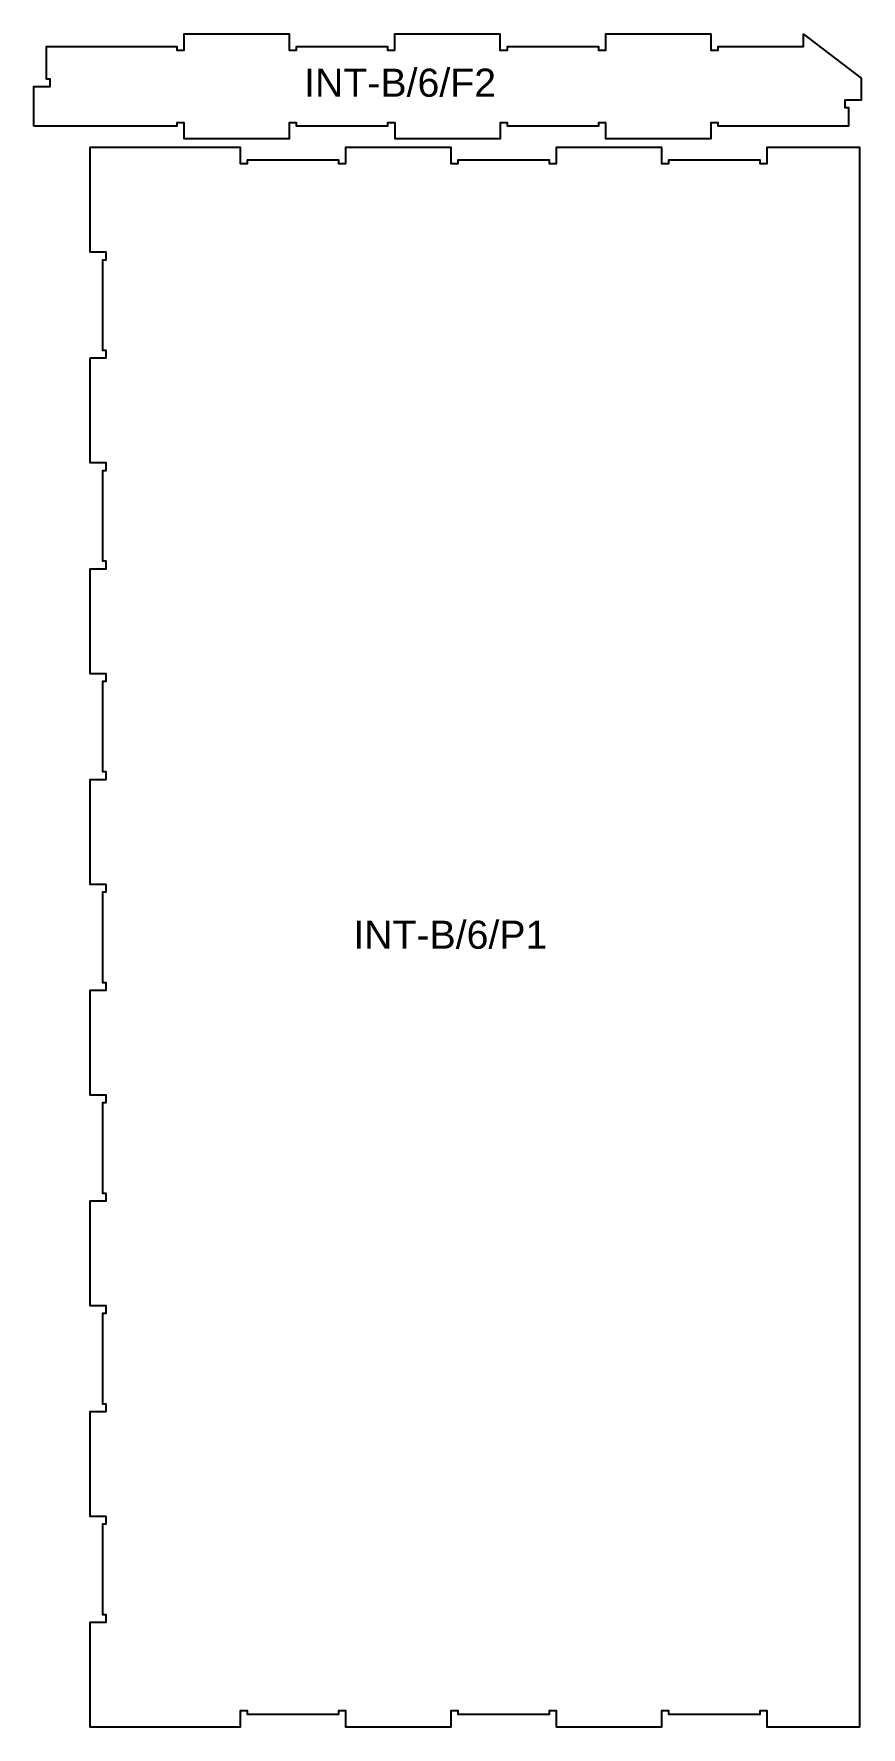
# Model space of a CAD drawing. Header units: millimetres. Extents: x 11 to 1189, y 94 to 2506.
import ezdxf

# ---------------------------------------------------------------- set-up
doc = ezdxf.new("R2010")
doc.units = ezdxf.units.MM
doc.layers.add('1_ANYTOOL_1MMDEEP_INSIDE', color=2, linetype='Continuous', true_color=0xffff00)
doc.layers.add('6_ANYTOOL_CUTTHROUGH_OUTSI', color=5, linetype='Continuous', true_color=0x0000ff)
doc.styles.add('textstyle11', font='standard')
doc.styles.add('textstyle12', font='standard')

msp = doc.modelspace()

# ---------------------------------------------------------------- linework, layer by layer
at = {"layer": '6_ANYTOOL_CUTTHROUGH_OUTSI'}
for points in [[(11.3, 2373.9), (11.3, 2430.4), (34.2, 2430.4), (34.2, 2440.9), (29.2, 2440.9), (29.2, 2487.4), (214.7, 2487.5), (214.7, 2482.5), (225.2, 2482.5), (225.2, 2505.5), (374.7, 2505.5), (374.7, 2482.5), (385.2, 2482.5), (385.2, 2487.5), (514.7, 2487.5), (514.7, 2482.5), (525.2, 2482.5), (525.2, 2505.5), (674.7, 2505.5), (674.7, 2482.5), (685.2, 2482.5), (685.2, 2487.5), (814.7, 2487.5), (814.7, 2482.5), (825.2, 2482.5), (825.2, 2505.5), (974.7, 2505.5), (974.7, 2482.5), (985.2, 2482.5), (985.2, 2487.5), (1106.8, 2487.5), (1106.8, 2505.3), (1188.7, 2442.3), (1188.7, 2411), (1165.7, 2411), (1165.7, 2400.5), (1170.8, 2400.5), (1170.8, 2374), (985.3, 2374), (985.3, 2379), (974.8, 2379), (974.8, 2356), (825.3, 2356), (825.3, 2379), (814.8, 2379), (814.8, 2374), (685.3, 2374), (685.3, 2379), (674.8, 2379), (674.8, 2356), (525.3, 2356), (525.3, 2379), (514.8, 2379), (514.8, 2374), (385.3, 2374), (385.3, 2379), (374.8, 2379), (374.8, 2356), (225.3, 2356), (225.3, 2379), (214.8, 2379), (214.8, 2374)], [(91.2, 2044), (114.2, 2044), (114.2, 2054.5), (109.2, 2054.5), (109.2, 2184), (114.2, 2184), (114.2, 2194.5), (91.2, 2194.5), (91.2, 2344), (304.7, 2344), (304.7, 2321), (315.2, 2321), (315.2, 2326), (444.7, 2326), (444.7, 2321), (455.2, 2321), (455.2, 2344), (604.7, 2344), (604.7, 2321), (615.2, 2321), (615.2, 2326), (744.7, 2326), (744.7, 2321), (755.2, 2321), (755.2, 2344), (904.7, 2344), (904.7, 2321), (915.2, 2321), (915.2, 2326), (1044.7, 2326), (1044.7, 2321), (1055.2, 2321), (1055.2, 2344), (1186.3, 2344), (1186.3, 94.5), (1055.2, 94.5), (1055.2, 117.5), (1044.7, 117.5), (1044.7, 112.5), (915.2, 112.5), (915.2, 117.5), (904.7, 117.5), (904.7, 94.5), (755.2, 94.5), (755.2, 117.5), (744.7, 117.5), (744.7, 112.5), (615.2, 112.5), (615.2, 117.5), (604.7, 117.5), (604.7, 94.5), (455.2, 94.5), (455.2, 117.5), (444.7, 117.5), (444.7, 112.5), (315.2, 112.5), (315.2, 117.5), (304.7, 117.5), (304.7, 94.5), (91.2, 94.5), (91.2, 244), (114.2, 244), (114.2, 254.5), (109.2, 254.5), (109.2, 384), (114.2, 384), (114.2, 394.5), (91.2, 394.5), (91.2, 544), (114.2, 544), (114.2, 554.5), (109.2, 554.5), (109.2, 684), (114.2, 684), (114.2, 694.5), (91.2, 694.5), (91.2, 844), (114.2, 844), (114.2, 854.5), (109.2, 854.5), (109.2, 984), (114.2, 984), (114.2, 994.5), (91.2, 994.5), (91.2, 1144), (114.2, 1144), (114.2, 1154.5), (109.2, 1154.5), (109.2, 1284), (114.2, 1284), (114.2, 1294.5), (91.2, 1294.5), (91.2, 1444), (114.2, 1444), (114.2, 1454.5), (109.2, 1454.5), (109.2, 1584), (114.2, 1584), (114.2, 1594.5), (91.2, 1594.5), (91.2, 1744), (114.2, 1744), (114.2, 1754.5), (109.2, 1754.5), (109.2, 1884), (114.2, 1884), (114.2, 1894.5), (91.2, 1894.5)]]:
    msp.add_lwpolyline(points, close=True, dxfattribs=at)

# ---------------------------------------------------------------- texts
at = {"layer": '1_ANYTOOL_1MMDEEP_INSIDE', "char_height": 40, "attachment_point": 1}
for s, insert, width, style in [('\\fArial;INT-B/6/F2', (395.9, 2456), 302.892, 'textstyle12'), ('\\fArial;INT-B/6/P1', (465.8, 1242.8), 299.036, 'textstyle11')]:
    msp.add_mtext(s, dxfattribs=dict(at, insert=insert, width=width, style=style))

doc.saveas('drawing.dxf')
